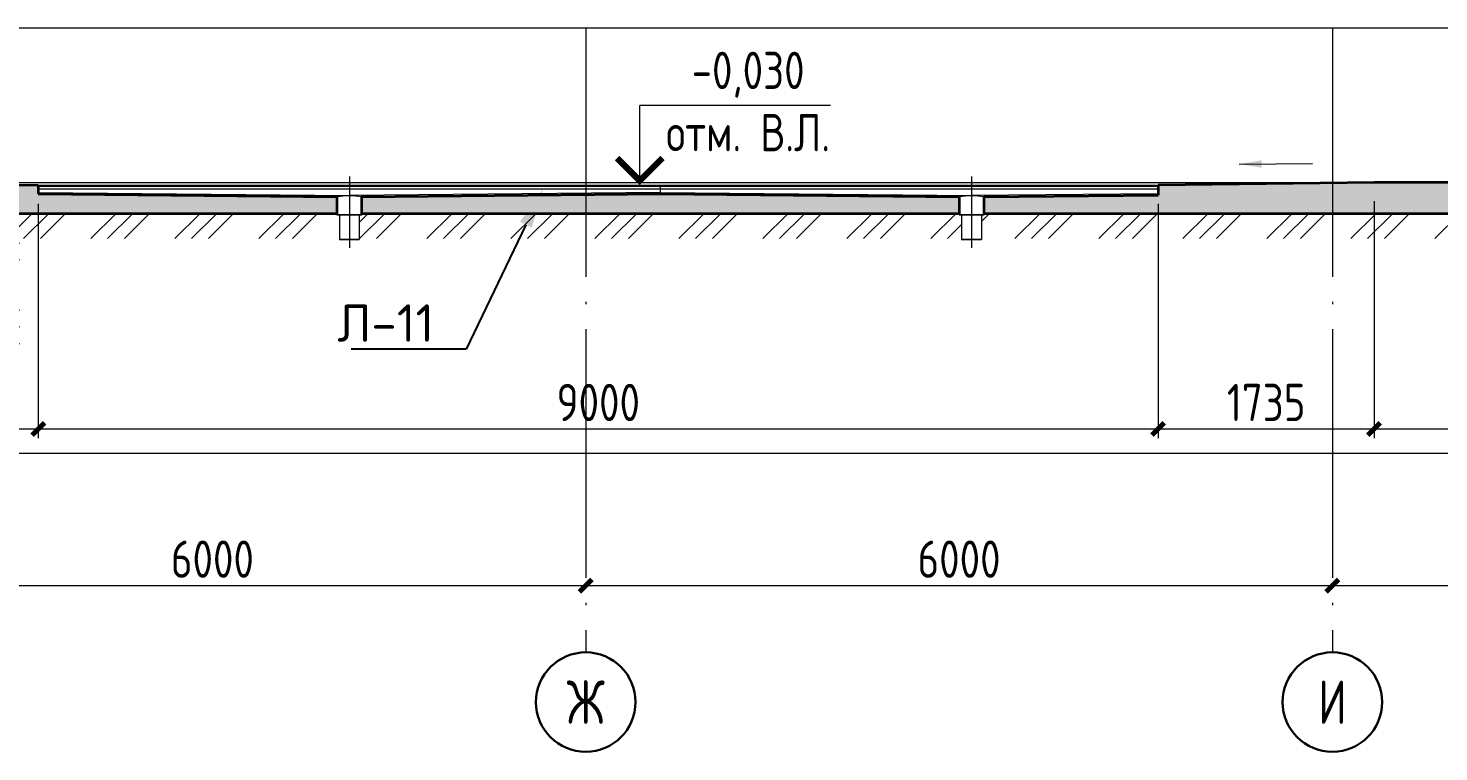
# Model space of a CAD drawing. Extents: x -965262 to 1142518, y -357520 to 71675.
# Drawn here: x 185344 to 196679, y -209796 to -203977 of the extents above; entities that cross this region are included whole.
import ezdxf
from ezdxf import colors
from ezdxf.entities.mleader import LeaderData, LeaderLine
from ezdxf.math import Vec2, Vec3

# ---------------------------------------------------------------- set-up
doc = ezdxf.new("R2010")
doc.units = 0
doc.header["$LTSCALE"] = 10
doc.linetypes.add('DOTE', pattern=[2.42, 2, -0.2, 0.02, -0.2])
doc.layers.get('0').update_dxf_attribs({"linetype": 'CONTINUOUS', "lineweight": 30})
doc.layers.get('Defpoints').update_dxf_attribs({"linetype": 'CONTINUOUS'})
doc.layers.add('DOTE', color=7, linetype='DOTE', lineweight=9)
doc.layers.add('полы', color=3, linetype='CONTINUOUS', lineweight=35)
doc.styles.add('GOST 2.304', font='isocpeur.ttf', dxfattribs={"width": 0.75, "height": 250})
doc.styles.get("Standard").update_dxf_attribs({"font": 'isocpeur.ttf', "height": 300})
doc.styles.add('ГОСТ 2м', font='isocpeur.ttf', dxfattribs={"width": 0.8, "height": 250})
doc.dimstyles.new('ГОСТ 2м', dxfattribs={"dimtxt": 250, "dimasz": 100, "dimexe": 75, "dimexo": 150, "dimgap": 62.5, "dimtad": 1, "dimdec": 0, "dimtxsty": 'ГОСТ 2м', "dimblk": 'ARCHTICK', "dimcen": 150, "dimdle": 75, "dimclrd": 256, "dimclre": 256, "dimclrt": 256, "dimadec": 0, "dimazin": 0, "dimtfac": 1, "dimtdec": 0, "dimtmove": 0, "dimatfit": 3, "dimldrblk": 'OBLIQUE', "dimfxl": 1, "dimlwd": 15, "dimlwe": 15, "dimarcsym": 0})

# ---------------------------------------------------------------- blocks, each defined once
blk = doc.blocks.new('_ArchTick')
at = {"color": 0, "linetype": 'ByBlock', "lineweight": 0, "const_width": 0.4}
blk.add_lwpolyline([(-0.5, -0.5), (0.5, 0.5)], dxfattribs=at)
blk = doc.blocks.new('*D1525')
at = {"lineweight": 15, "transparency": 16777216}
for p, q in [((183824, -208310), (183824, -208385)), ((189824, -208310), (189824, -208385)), ((183749, -208460), (189899, -208460))]:
    blk.add_line(p, q, dxfattribs=at)
at = {"layer": 'Defpoints', "color": 0, "lineweight": 15, "transparency": 16777216}
for p in [(183824, -208460), (189824, -208460), (189824, -208460)]:
    blk.add_point(p, dxfattribs=at)
at = {"lineweight": 15, "transparency": 16777216, "xscale": 100, "yscale": 100, "zscale": 100, "rotation": 180}
blk.add_blockref('_ArchTick', (183824, -208460), dxfattribs=at)
at = {"lineweight": 15, "transparency": 16777216, "xscale": 100, "yscale": 100, "zscale": 100}
blk.add_blockref('_ArchTick', (189824, -208460), dxfattribs=at)
at = {"lineweight": 15, "transparency": 16777216, "insert": (186824, -208247), "char_height": 250, "attachment_point": 5, "style": 'ГОСТ 2м'}
blk.add_mtext('{\\H1.2x;6000}', dxfattribs=at)
blk = doc.blocks.new('_Oblique')
at = {"color": 0, "linetype": 'ByBlock', "lineweight": -2}
blk.add_line((-0.5, -0.5), (0.5, 0.5), dxfattribs=at)
blk = doc.blocks.new('*D1527')
at = {"lineweight": 15, "transparency": 16777216}
for p, q in [((189824, -208310), (189824, -208385)), ((195824, -208310), (195824, -208385)), ((189749, -208460), (195899, -208460))]:
    blk.add_line(p, q, dxfattribs=at)
at = {"layer": 'Defpoints', "color": 0, "lineweight": 15, "transparency": 16777216}
for p in [(189824, -208460), (195824, -208460), (195824, -208460)]:
    blk.add_point(p, dxfattribs=at)
at = {"lineweight": 15, "transparency": 16777216, "xscale": 100, "yscale": 100, "zscale": 100, "rotation": 180}
blk.add_blockref('_ArchTick', (189824, -208460), dxfattribs=at)
at = {"lineweight": 15, "transparency": 16777216, "xscale": 100, "yscale": 100, "zscale": 100}
blk.add_blockref('_ArchTick', (195824, -208460), dxfattribs=at)
at = {"lineweight": 15, "transparency": 16777216, "insert": (192824, -208247), "char_height": 250, "attachment_point": 5, "style": 'ГОСТ 2м'}
blk.add_mtext('{\\H1.2x;6000}', dxfattribs=at)
blk = doc.blocks.new('*D1528')
at = {"lineweight": 15, "transparency": 16777216}
for p, q in [((195824, -208310), (195824, -208385)), ((201824, -208310), (201824, -208385)), ((195749, -208460), (201899, -208460))]:
    blk.add_line(p, q, dxfattribs=at)
at = {"layer": 'Defpoints', "color": 0, "lineweight": 15, "transparency": 16777216}
for p in [(195824, -208460), (201824, -208460), (201824, -208460)]:
    blk.add_point(p, dxfattribs=at)
at = {"lineweight": 15, "transparency": 16777216, "xscale": 100, "yscale": 100, "zscale": 100, "rotation": 180}
blk.add_blockref('_ArchTick', (195824, -208460), dxfattribs=at)
at = {"lineweight": 15, "transparency": 16777216, "xscale": 100, "yscale": 100, "zscale": 100}
blk.add_blockref('_ArchTick', (201824, -208460), dxfattribs=at)
at = {"lineweight": 15, "transparency": 16777216, "insert": (198824, -208247), "char_height": 250, "attachment_point": 5, "style": 'ГОСТ 2м'}
blk.add_mtext('{\\H1.2x;6000}', dxfattribs=at)
blk = doc.blocks.new('Л-11-1')
at = {"lineweight": 15, "ltscale": 50}
for p, q in [((-887723, 879999), (-887723, 879423)), ((-882723, 879999), (-882723, 879423)), ((-890223, 879929), (-881223, 879929)), ((-890223, 879929), (-890223, 879859)), ((-890223, 879919), (-881223, 879919)), ((-890223, 879899), (-881223, 879899)), ((-890223, 879869), (-887723, 879844)), ((-890223, 879859), (-887823, 879835)), ((-887723, 879929), (-887723, 879841)), ((-887723, 879929), (-887723, 879841)), ((-885223, 879869), (-887723, 879844)), ((-885223, 879859), (-887623, 879835)), ((-885223, 879869), (-882723, 879844)), ((-885223, 879859), (-882823, 879835)), ((-882723, 879929), (-882723, 879841)), ((-882723, 879929), (-882723, 879841)), ((-881223, 879859), (-882723, 879844)), ((-881223, 879849), (-882623, 879835)), ((-887823, 879835), (-887823, 879691)), ((-887823, 879835), (-887823, 879691)), ((-887623, 879835), (-887623, 879691)), ((-887623, 879835), (-887623, 879691)), ((-882823, 879835), (-882823, 879691)), ((-882823, 879835), (-882823, 879691)), ((-882623, 879835), (-882623, 879691)), ((-882623, 879835), (-882623, 879691)), ((-887623, 879691), (-887823, 879691)), ((-887823, 879691), (-887623, 879691)), ((-887803, 879691), (-887803, 879491)), ((-887803, 879691), (-887803, 879491)), ((-887643, 879691), (-887643, 879491)), ((-887643, 879691), (-887643, 879491)), ((-882623, 879691), (-882823, 879691)), ((-882823, 879691), (-882623, 879691)), ((-882803, 879691), (-882803, 879491)), ((-882803, 879691), (-882803, 879491)), ((-882643, 879691), (-882643, 879491)), ((-882643, 879691), (-882643, 879491)), ((-887643, 879491), (-887803, 879491)), ((-887803, 879491), (-887643, 879491)), ((-882643, 879491), (-882803, 879491)), ((-882803, 879491), (-882643, 879491))]:
    blk.add_line(p, q, dxfattribs=at)
at = {"lineweight": 15}
for p, q in [((-885223, 879859), (-885223, 879929)), ((-881223, 879849), (-881223, 879929))]:
    blk.add_line(p, q, dxfattribs=at)
at = {"lineweight": 15, "ltscale": 50}
for centre in [(-887723, 879058), (-887723, 879058), (-882723, 879058), (-882723, 879058)]:
    blk.add_arc(centre, 784, 82.6677, 97.3323, dxfattribs=at)
at = {"layer": 'DOTE', "ltscale": 5}
for p, q in [((-887723, 879999), (-887723, 879423)), ((-882723, 879999), (-882723, 879423))]:
    blk.add_line(p, q, dxfattribs=at)
blk = doc.blocks.new('*D1570')
at = {"lineweight": 15, "ltscale": 50, "transparency": 16777216}
for p, q in [((185425, -205389), (185425, -207275)), ((183824, -207050), (183824, -207125)), ((183749, -207200), (185500, -207200))]:
    blk.add_line(p, q, dxfattribs=at)
at = {"layer": 'Defpoints', "color": 0, "lineweight": 15, "ltscale": 50, "transparency": 16777216}
for p in [(185425, -205239, 1451), (183824, -207200), (185425, -207200)]:
    blk.add_point(p, dxfattribs=at)
at = {"lineweight": 15, "ltscale": 50, "transparency": 16777216, "xscale": 100, "yscale": 100, "zscale": 100, "rotation": 180}
blk.add_blockref('_ArchTick', (183824, -207200), dxfattribs=at)
at = {"lineweight": 15, "ltscale": 50, "transparency": 16777216, "xscale": 100, "yscale": 100, "zscale": 100}
blk.add_blockref('_ArchTick', (185425, -207200), dxfattribs=at)
at = {"lineweight": 15, "ltscale": 50, "transparency": 16777216, "insert": (184625, -206987), "char_height": 250, "attachment_point": 5, "style": 'ГОСТ 2м'}
blk.add_mtext('{\\H1.2x;1600}', dxfattribs=at)
blk = doc.blocks.new('*D1571')
at = {"lineweight": 15, "ltscale": 50, "transparency": 16777216}
for p, q in [((185425, -205389), (185425, -207275)), ((194424, -205389), (194424, -207275)), ((185350, -207200), (194499, -207200))]:
    blk.add_line(p, q, dxfattribs=at)
at = {"layer": 'Defpoints', "color": 0, "lineweight": 15, "ltscale": 50, "transparency": 16777216}
for p in [(185425, -205239, 1451), (194424, -205239, 1451), (194424, -207200)]:
    blk.add_point(p, dxfattribs=at)
at = {"lineweight": 15, "ltscale": 50, "transparency": 16777216, "xscale": 100, "yscale": 100, "zscale": 100, "rotation": 180}
blk.add_blockref('_ArchTick', (185425, -207200), dxfattribs=at)
at = {"lineweight": 15, "ltscale": 50, "transparency": 16777216, "xscale": 100, "yscale": 100, "zscale": 100}
blk.add_blockref('_ArchTick', (194424, -207200), dxfattribs=at)
at = {"lineweight": 15, "ltscale": 50, "transparency": 16777216, "insert": (189925, -206987), "char_height": 250, "attachment_point": 5, "style": 'ГОСТ 2м'}
blk.add_mtext('{\\H1.2x;9000}', dxfattribs=at)
blk = doc.blocks.new('*D1572')
at = {"lineweight": 15, "ltscale": 50, "transparency": 16777216}
for p, q in [((194424, -205389), (194424, -207275)), ((196159, -205369), (196159, -207275)), ((194349, -207200), (196234, -207200))]:
    blk.add_line(p, q, dxfattribs=at)
at = {"layer": 'Defpoints', "color": 0, "lineweight": 15, "ltscale": 50, "transparency": 16777216}
for p in [(194424, -205239, 1451), (196159, -205219), (196159, -207200)]:
    blk.add_point(p, dxfattribs=at)
at = {"lineweight": 15, "ltscale": 50, "transparency": 16777216, "xscale": 100, "yscale": 100, "zscale": 100, "rotation": 180}
blk.add_blockref('_ArchTick', (194424, -207200), dxfattribs=at)
at = {"lineweight": 15, "ltscale": 50, "transparency": 16777216, "xscale": 100, "yscale": 100, "zscale": 100}
blk.add_blockref('_ArchTick', (196159, -207200), dxfattribs=at)
at = {"lineweight": 15, "ltscale": 50, "transparency": 16777216, "insert": (195292, -206987), "char_height": 250, "attachment_point": 5, "style": 'ГОСТ 2м'}
blk.add_mtext('{\\H1.2x;1735}', dxfattribs=at)
blk = doc.blocks.new('*D1573')
at = {"lineweight": 15, "ltscale": 50, "transparency": 16777216}
for p, q in [((196159, -205369), (196159, -207275)), ((213634, -205369), (213634, -207275)), ((196084, -207200), (213709, -207200))]:
    blk.add_line(p, q, dxfattribs=at)
at = {"layer": 'Defpoints', "color": 0, "lineweight": 15, "ltscale": 50, "transparency": 16777216}
for p in [(196159, -205219), (213634, -205219), (213634, -207200)]:
    blk.add_point(p, dxfattribs=at)
at = {"lineweight": 15, "ltscale": 50, "transparency": 16777216, "xscale": 100, "yscale": 100, "zscale": 100, "rotation": 180}
blk.add_blockref('_ArchTick', (196159, -207200), dxfattribs=at)
at = {"lineweight": 15, "ltscale": 50, "transparency": 16777216, "xscale": 100, "yscale": 100, "zscale": 100}
blk.add_blockref('_ArchTick', (213634, -207200), dxfattribs=at)
at = {"lineweight": 15, "ltscale": 50, "transparency": 16777216, "insert": (204897, -206987), "char_height": 250, "attachment_point": 5, "style": 'ГОСТ 2м'}
blk.add_mtext('{\\H1.2x;17475}', dxfattribs=at)

msp = doc.modelspace()

# ---------------------------------------------------------------- hatches: boundary and pattern name
at = {"lineweight": 15, "ltscale": 50}
h = msp.add_hatch(dxfattribs=at)
h.set_pattern_fill('ANSI35', color=3, scale=40, angle=90, style=0)
h.set_pattern_definition([(135, (-2733954.96, -40018.6), (-179.605122, -179.605122), []), (135, (-2733954.96, -39839), (-179.605122, -179.605122), [317.5, -63.5, 0, -63.5])])
h.paths.add_polyline_path([(183167.2, -205468.9), (183167.2, -205222), (183574.3, -205218.9), (185424.8, -205238.9), (185424.8, -205308.9), (187824.8, -205332.9), (187824.8, -205468.9), (185074.3, -205468.9), (185074.3, -205368.9), (184574.3, -205368.9), (184574.3, -205468.4), (183167.2, -205468.9), (183167.2, -205222)])
h.paths.add_polyline_path([(188024.8, -205468.9), (188024.8, -205332.9), (190424.3, -205308.9), (192824.8, -205332.9), (192824.8, -205468.9), (188024.8, -205468.9)])
h.paths.add_polyline_path([(193024.8, -205468.9), (193024.8, -205332.9), (194424.3, -205318.9), (194424.3, -205238.9), (196159.3, -205218.9), (213634.3, -205218.9), (213634.3, -205368.9), (213714.3, -205368.9), (213714.3, -205468.9), (193024.8, -205468.9)])
h.paths.add_polyline_path([(214014.3, -205368.9), (216514.3, -205368.9), (216514.3, -205218.9), (214014.3, -205218.9)])
h.paths.add_polyline_path([(216814.3, -205468.9), (216814.3, -205368.9), (216894.3, -205368.9), (216894.3, -205218.9), (217721.8, -205238.9), (217721.8, -205248.9), (217739.3, -205248.9), (217739.3, -205268.9), (217759.3, -205268.9), (217759.3, -205298.9), (217764.3, -205299.5), (217764.3, -205449.5), (217789.3, -205449.5), (217789.3, -205468.9)])
h.paths.add_polyline_path([(217899.3, -205468.9), (217899.3, -205449.5), (217924.3, -205449.5), (217924.3, -205299.5), (217929.3, -205298.9), (217929.3, -205268.9), (217949.3, -205268.9), (217949.3, -205248.9), (217966.8, -205248.9), (217966.8, -205238.9), (220159.3, -205218.9), (220159.3, -205368.9), (219859.3, -205368.9), (219859.3, -205468.9)])
h.paths.add_polyline_path([(183167.2, -205468.9), (183167.2, -205437.4), (183293.2, -205468.9)], flags=17)
h = msp.add_hatch(dxfattribs=at)
h.set_pattern_fill('MCSHATCHBG', color=256, scale=40, style=0, pattern_type=2)
h.set_pattern_definition([(45, (979944, -1233396.8), (-337.49995, 337.49995), []), (45, (980079, -1233396.8), (-337.49995, 337.49995), []), (45, (979539, -1233396.8), (-337.49995, 337.49995), [])])
h.paths.add_polyline_path([(183567.2, -205668.9), (183567.2, -205468.9), (184574.3, -205468.9), (184574.3, -206568.9), (185074.3, -206568.9), (185074.3, -205468.9), (187824.8, -205468.9), (187824.8, -205476.5), (187844.8, -205476.5), (187844.8, -205668.9), (185274.3, -205668.9), (185274.3, -206768.9), (184374.3, -206768.9), (184374.3, -205668.9)])
h.paths.add_polyline_path([(188004.8, -205668.9), (188004.8, -205476.5), (188024.8, -205476.5), (188024.8, -205468.9), (192824.8, -205468.9), (192824.8, -205476.5), (192844.8, -205476.5), (192844.8, -205668.9)])
h.paths.add_polyline_path([(193004.8, -205668.9), (193004.8, -205476.5), (193024.8, -205476.5), (193024.8, -205468.9), (213714.3, -205468.9), (213714.3, -205668.9)])
h.paths.add_polyline_path([(214014.3, -205568.9), (216514.3, -205568.9), (216514.3, -205368.9), (214014.3, -205368.9)])
h.paths.add_polyline_path([(216814.3, -205668.9), (216814.3, -205468.9), (217789.3, -205468.9), (217789.3, -205668.9)])
h.paths.add_polyline_path([(217899.3, -205668.9), (217899.3, -205468.9), (219859.3, -205468.9), (219859.3, -205668.9)])
h.paths.add_polyline_path([(220159.3, -207397.9), (220159.3, -205418.9), (221804.2, -205418.9), (221804.2, -205618.9), (220359.3, -205618.9), (220359.3, -207397.9)])
h.paths.add_polyline_path([(213514.3, -206768.9), (213514.3, -205668.9), (213714.3, -205668.9), (213714.3, -206568.9), (214014.3, -206568.9), (214014.3, -205568.9), (214214.3, -205568.9), (214214.3, -206768.9)])
h.paths.add_polyline_path([(217014.3, -206768.9), (217014.3, -205668.9), (216814.3, -205668.9), (216814.3, -206568.9), (216514.3, -206568.9), (216514.3, -205568.9), (216314.3, -205568.9), (216314.3, -206768.9)])
h.paths.add_polyline_path([(219659.3, -207397.9), (219859.3, -207397.9), (219859.3, -205668.9), (219659.3, -205668.9)])

# ---------------------------------------------------------------- linework, layer by layer
at = {"color": 5, "lineweight": 15, "ltscale": 50}
for p, q in [((201663.2, -203976.9, 13061.6), (183167.2, -203976.9, 13061.6)), ((201663.2, -207397.9, 13061.6), (183167.2, -207397.9, 13061.6))]:
    msp.add_line(p, q, dxfattribs=at)
at = {"lineweight": 15}
msp.add_line((190258.3, -205238.9, 14512.9), (190258.3, -204599.3, 14512.9), dxfattribs=at)
at = {"lineweight": 15, "ltscale": 0.3}
msp.add_line((191791.8, -204599.3, 14512.9), (190258.3, -204599.3, 14512.9), dxfattribs=at)
at = {"lineweight": 15, "ltscale": 50}
msp.add_line((195075.9, -205071, 10848.6), (195663.9, -205064.2, 10848.6), dxfattribs=at)
at = {"lineweight": 15, "const_width": 50, "elevation": 14512.9}
msp.add_lwpolyline([(190440.6, -205021.2), (190258.3, -205203.5), (190075.9, -205021.2)], dxfattribs=at)
at = {"lineweight": 15, "ltscale": 50}
msp.add_solid([(195256.3, -205098.7, 10848.6), (195255.5, -205038.7, 10848.6), (195075.9, -205071, 10848.6)], dxfattribs=at)
at = {"layer": 'DOTE', "ltscale": 100}
for p, q in [((189824.3, -203976.9, 13061.6), (189824.3, -208996.3, 13061.6)), ((195824.3, -203976.9, 13061.6), (195824.3, -208996.3, 13061.6))]:
    msp.add_line(p, q, dxfattribs=at)
at = {"layer": 'DOTE', "linetype": 'Continuous', "lineweight": 30}
for centre in [(189824.3, -209396.3, 14512.9), (195824.3, -209396.3, 14512.9)]:
    msp.add_circle(centre, 400, dxfattribs=at)
at = {"layer": 'полы', "ltscale": 50}
for p, q in [((183824.3, -205218.9, 14512.9), (185424.8, -205238.9, 14512.9)), ((185424.8, -205238.9, 14512.9), (185424.8, -205308.9, 14512.9)), ((196159.3, -205218.9, 13061.6), (194424.3, -205238.9, 14512.9)), ((194424.3, -205238.9, 14512.9), (194424.3, -205318.9, 14512.9)), ((213634.3, -205218.9, 13061.6), (196159.3, -205218.9, 13061.6)), ((185424.8, -205308.9, 14512.9), (187824.8, -205332.9, 14512.9)), ((187824.8, -205332.9, 14512.9), (187824.8, -205468.9, 13061.6)), ((187824.8, -205468.9, 13061.6), (185074.3, -205468.9, 13061.6)), ((192824.8, -205468.9, 13061.6), (188024.8, -205468.9, 13061.6)), ((213714.3, -205468.9, 13061.6), (193024.8, -205468.9, 13061.6))]:
    msp.add_line(p, q, dxfattribs=at)
at = {"layer": 'полы', "lineweight": 0, "ltscale": 50}
msp.add_line((183824.3, -205218.9, 14512.9), (196159.3, -205218.9, 13061.6), dxfattribs=at)
at = {"layer": 'полы', "ltscale": 50, "elevation": 13061.6}
for points in [[(188024.8, -205468.9), (188024.8, -205332.9), (190424.3, -205308.9), (192824.8, -205332.9), (192824.8, -205468.9)], [(193024.8, -205468.9), (193024.8, -205332.9), (194424.3, -205318.9)]]:
    msp.add_lwpolyline(points, dxfattribs=at)

# ---------------------------------------------------------------- block references
msp.add_blockref('Л-11-1', (1075647.6, -1085167.6, 14512.9))

# ---------------------------------------------------------------- texts
at = {"insert": (191129.1, -204566.4, 14512.9), "char_height": 300, "width": 1670.673, "attachment_point": 5, "style": 'GOST 2.304'}
msp.add_mtext('{\\W0.8;-0,030\\Pотм. В.Л.}', dxfattribs=at)
at = {"layer": 'DOTE', "linetype": 'Continuous', "lineweight": 30, "ltscale": 100, "char_height": 350, "width": 800, "attachment_point": 5, "style": 'GOST 2.304'}
for s, insert in [('Ж', (189824.3, -209396.3, 14512.9)), ('И', (195824.3, -209396.3, 14512.9))]:
    msp.add_mtext(s, dxfattribs=dict(at, insert=insert))

# ---------------------------------------------------------------- dimensions: what is measured, and where the dimension line sits
at = {"lineweight": 15, "ltscale": 50}
for base, p1, p2, text, picture, middle in [((185424.8, -207199.9, 13061.6), (183824.3, -207199.9, 13061.6), (185424.8, -205238.9, 14512.9), '{\\H1.2x;1600}', '*D1570', (184624.5, -206987.4, 13061.6)), ((194424.3, -207199.9, 13061.6), (185424.8, -205238.9, 14512.9), (194424.3, -205238.9, 14512.9), '{\\H1.2x;9000}', '*D1571', (189924.5, -206987.4, 13061.6)), ((196159.3, -207199.9, 13061.6), (194424.3, -205238.9, 14512.9), (196159.3, -205218.9, 13061.6), '{\\H1.2x;<>}', '*D1572', (195291.8, -206987.4, 13061.6)), ((213634.3, -207199.9, 13061.6), (196159.3, -205218.9, 13061.6), (213634.3, -205218.9, 13061.6), '{\\H1.2x;<>}', '*D1573', (204896.8, -206987.4, 13061.6))]:
    dim = msp.add_linear_dim(base=base, p1=p1, p2=p2, text=text, dimstyle='ГОСТ 2м', override={"dimtxt": 300}, dxfattribs=at)
    dim.commit()
    dim.dimension.update_dxf_attribs({"geometry": picture, "text_midpoint": middle})
at = {"lineweight": 15}
for base, p1, p2, picture, middle in [((189824.3, -208459.9, 16321.4), (183824.3, -208459.9, 16321.4), (189824.3, -208459.9, 16321.4), '*D1525', (186824.3, -208247.4, 16321.4)), ((195824.3, -208459.9, 16321.4), (189824.3, -208459.9, 16321.4), (195824.3, -208459.9, 16321.4), '*D1527', (192824.3, -208247.4, 16321.4)), ((201824.3, -208459.9, 16321.4), (195824.3, -208459.9, 16321.4), (201824.3, -208459.9, 16321.4), '*D1528', (198824.3, -208247.4, 16321.4))]:
    dim = msp.add_linear_dim(base=base, p1=p1, p2=p2, text='{\\H1.2x;<>}', dimstyle='ГОСТ 2м', override={"dimtxt": 300}, dxfattribs=at)
    dim.commit()
    dim.dimension.update_dxf_attribs({"geometry": picture, "text_midpoint": middle})

# ---------------------------------------------------------------- leaders
at = {"color": 5, "lineweight": 15}
ml = msp.add_multileader_mtext('Standard', dxfattribs=at)
ml.set_content('Л-11', color=5)
ml.set_leader_properties()
ml.build(insert=Vec2(0, 0))
ml.multileader.update_dxf_attribs({"has_text_frame": 1, "text_right_attachment_type": 6, "dogleg_length": 36, "arrow_head_size": 320})
ctx = ml.context
ctx.base_point, ctx.char_height, ctx.arrow_head_size, ctx.landing_gap_size, ctx.plane_origin = Vec3(187900.2, -206348.2, 14512.9), 300, 320, 16, Vec3(172154.5, -215993.5, 14512.9)
ctx.right_attachment, ctx.text_align_type = 6, 2
notes = []
notes.append((ctx, [(1, (1, 1, 0), (188862.5, -206558.2, 14512.9), (-1, 0), 240.3, [(0, [(189482.7, -205268.9, 14512.9)], 0, [])])]))
ctx.mtext.insert, ctx.mtext.width, ctx.mtext.defined_height, ctx.mtext.alignment, ctx.mtext.flow_direction = Vec3(188606.2, -206198.2, 14512.9), 659.238, 8690.9, 3, 5
for ctx, leaders in notes:
    for number, flags, end, landing, length, lines in leaders:
        leader = LeaderData()
        leader.index, (leader.has_last_leader_line, leader.has_dogleg_vector, leader.attachment_direction) = number, flags
        leader.last_leader_point, leader.dogleg_vector, leader.dogleg_length = Vec3(end), Vec3(landing), length
        for number, points, colour, breaks in lines:
            line = LeaderLine()
            line.index, line.vertices, line.color, line.breaks = number, Vec3.list(points), colors.encode_raw_color(colour), breaks
            leader.lines.append(line)
        ctx.leaders.append(leader)

doc.saveas('drawing.dxf')
